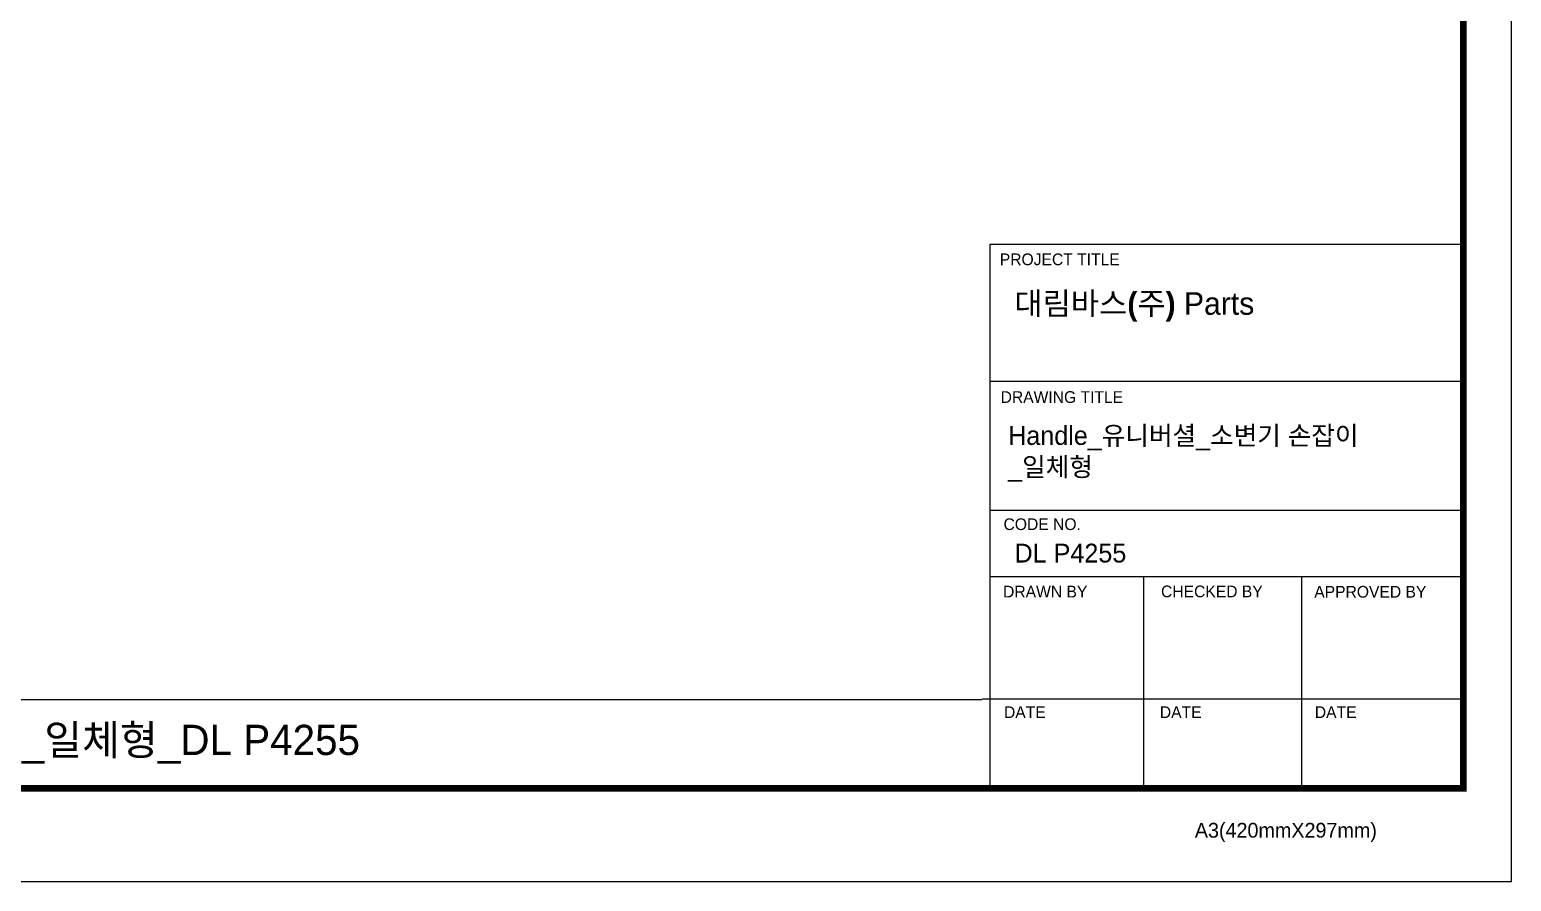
# Model space of a CAD drawing. Extents: x 0 to 3255, y 0 to 2385.
# Drawn here: x 1628 to 3255, y 0 to 935 of the extents above; entities that cross this region are included whole.
import ezdxf

# ---------------------------------------------------------------- set-up
doc = ezdxf.new("R2010")
doc.units = 0
doc.header["$LTSCALE"] = 10
doc.header["$MEASUREMENT"] = 0
doc.layers.get('0').update_dxf_attribs({"linetype": 'CONTINUOUS'})
doc.styles.add('Daelim Dimension', font='')
doc.styles.get('Daelim Dimension').set_extended_font_data('나눔고딕')

msp = doc.modelspace()

# ---------------------------------------------------------------- linework, layer by layer
at = {"color": 5, "ltscale": 40}
for p, q in [((3202.3, 699.1), (2682.1, 699.1)), ((3202.3, 548.8), (2682.1, 548.8)), ((3202.3, 548.8), (2682.1, 548.8)), ((3202.3, 407.3), (2682.1, 407.3)), ((3202.3, 407.3), (2682.1, 407.3)), ((3202.3, 334.4), (2682.1, 334.4)), ((3202.3, 334.4), (2682.1, 334.4)), ((2851.1, 334.4), (2851.1, 102.1)), ((3024.5, 334.4), (3024.5, 102.1)), ((3202.3, 200.2), (2673.9, 200.2)), ((3202.3, 200.2), (2686.2, 200.2)), ((3202.3, 102.1), (2756.5, 102.1))]:
    msp.add_line(p, q, dxfattribs=at)
at = {"color": 5, "ltscale": 0.5}
msp.add_line((2682.1, 699.1), (2682.1, 99), dxfattribs=at)
at = {"color": 5}
msp.add_line((52.3, 199.8), (2673.3, 199.8), dxfattribs=at)
at = {"ltscale": 0.5}
msp.add_lwpolyline([(0, 0), (3255, 0), (3255, 2385), (0, 2385)], close=True, dxfattribs=at)
at = {"color": 5, "linetype": 'ByBlock', "lineweight": 200, "const_width": 7.5}
msp.add_lwpolyline([(52.3, 102.1), (3202.3, 102.1), (3202.3, 2329.6), (52.3, 2329.6)], close=True, dxfattribs=at)

# ---------------------------------------------------------------- texts
at = {"color": 5, "ltscale": 40, "style": 'Daelim Dimension'}
for s, height, p in [('PROJECT TITLE', 12.845, (2693.1, 676.5)), ('DRAWING TITLE', 12.845, (2694, 525.3)), ('CODE NO.', 12.85, (2697.2, 385.7)), ('DRAWN BY', 12.85, (2696.7, 311.7)), ('CHECKED BY', 12.85, (2870.2, 311.9)), ('APPROVED BY', 12.845, (3038.5, 311.5)), ('DATE', 12.85, (2697.7, 179.3)), ('DATE', 12.85, (2868.9, 179.3)), ('DATE', 12.85, (3039.1, 179.3)), ('A3(420mmX297mm)', 16.212, (2907.3, 48))]:
    msp.add_text(s, height=height, dxfattribs=at).set_placement(p)
at = {"attachment_point": 1, "style": 'Daelim Dimension'}
for s, insert, char_height, width in [('{\\fPretendard Variable SemiBold|b0|i0|c129|p2;\\C7;대림바스(주)} Parts', (2709.1, 646.8), 24.723, 397.349), ('Handle_유니버셜_소변기 손잡이\\P_일체형', (2702.3, 499.8), 20.639, 480.755), ('DL P4255', (2709.3, 370.7), 20.64, 347.33)]:
    msp.add_mtext(s, dxfattribs=dict(at, insert=insert, char_height=char_height, width=width))
at = {"color": 2, "insert": (597.6, 171.9), "char_height": 33.169, "width": 1962.024, "attachment_point": 1, "style": 'Daelim Dimension'}
msp.add_mtext('{\\fPretendard Variable SemiBold|b0|i0|c129|p2;대림바스(주)}_Parts _Handle_유니버셜_소변기 손잡이_일체형_DL P4255', dxfattribs=at)

doc.saveas('drawing.dxf')
